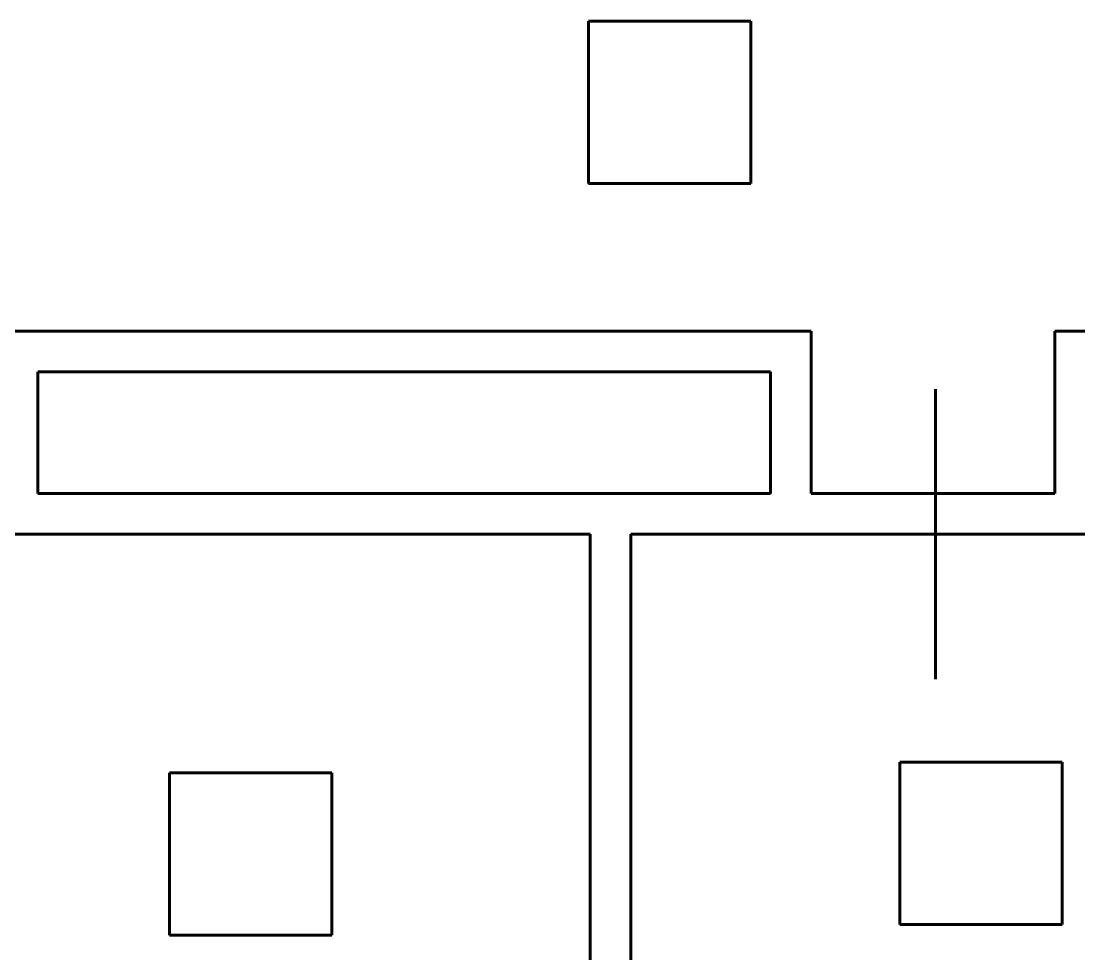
# Model space of a CAD drawing. Extents: x 0 to 297, y 0 to 292.
# Drawn here: x 178.08 to 191.1, y 74.11 to 85.6 of the extents above; entities that cross this region are included whole.
import ezdxf

# ---------------------------------------------------------------- set-up
doc = ezdxf.new("R2010")
doc.units = 0
doc.header["$MEASUREMENT"] = 0
doc.linetypes.add('K5LT_BASIC', pattern=[0])
doc.layers.add('Системный слой', color=7, linetype='Continuous')

# ---------------------------------------------------------------- blocks, each defined once
blk = doc.blocks.new('*U')
at = {"layer": 'Системный слой', "linetype": 'K5LT_BASIC', "lineweight": 60}
for p, q in [((187.064, 85.603), (185.064, 85.603)), ((185.064, 85.603), (185.064, 83.603)), ((187.064, 83.603), (187.064, 85.603)), ((185.064, 83.603), (187.064, 83.603)), ((190.9, 76.475), (188.9, 76.475)), ((188.9, 76.475), (188.9, 74.475)), ((190.9, 74.475), (190.9, 76.475)), ((181.904, 76.343), (179.904, 76.343)), ((179.904, 76.343), (179.904, 74.343)), ((181.904, 74.343), (181.904, 76.343)), ((188.9, 74.475), (190.9, 74.475)), ((179.904, 74.343), (181.904, 74.343))]:
    blk.add_line(p, q, dxfattribs=at)

msp = doc.modelspace()

# ---------------------------------------------------------------- linework, layer by layer
at = {"layer": 'Системный слой', "linetype": 'K5LT_BASIC', "lineweight": 60}
for p, q in [((177.786, 81.785), (187.809, 81.785)), ((187.808, 79.785), (187.809, 81.785)), ((190.808, 81.785), (195.879, 81.785)), ((190.808, 79.785), (190.808, 81.785)), ((178.286, 81.285), (178.286, 79.785)), ((187.308, 81.285), (178.286, 81.285)), ((187.308, 81.285), (187.308, 79.785)), ((189.338, 81.071), (189.338, 77.499)), ((187.308, 79.785), (178.286, 79.785)), ((187.808, 79.785), (190.808, 79.785)), ((169.588, 79.285), (185.088, 79.285)), ((185.088, 65.285), (185.088, 79.285)), ((185.588, 65.285), (185.588, 79.285)), ((185.588, 79.285), (193.088, 79.285))]:
    msp.add_line(p, q, dxfattribs=at)

# ---------------------------------------------------------------- block references
at = {"layer": 'Системный слой'}
msp.add_blockref('*U', (0, 0), dxfattribs=at)
msp.add_blockref('*U', (0, 0), dxfattribs=at)
msp.add_blockref('*U', (0, 0), dxfattribs=at)
msp.add_blockref('*U', (0, 0), dxfattribs=at)
msp.add_blockref('*U', (0, 0), dxfattribs=at)
msp.add_blockref('*U', (0, 0), dxfattribs=at)
msp.add_blockref('*U', (0, 0), dxfattribs=at)
msp.add_blockref('*U', (0, 0), dxfattribs=at)
msp.add_blockref('*U', (0, 0), dxfattribs=at)
msp.add_blockref('*U', (0, 0), dxfattribs=at)
msp.add_blockref('*U', (0, 0), dxfattribs=at)
msp.add_blockref('*U', (0, 0), dxfattribs=at)
msp.add_blockref('*U', (0, 0), dxfattribs=at)
msp.add_blockref('*U', (0, 0), dxfattribs=at)
msp.add_blockref('*U', (0, 0), dxfattribs=at)
msp.add_blockref('*U', (0, 0), dxfattribs=at)
msp.add_blockref('*U', (0, 0), dxfattribs=at)
msp.add_blockref('*U', (0, 0), dxfattribs=at)
msp.add_blockref('*U', (0, 0), dxfattribs=at)
msp.add_blockref('*U', (0, 0), dxfattribs=at)
msp.add_blockref('*U', (0, 0), dxfattribs=at)
msp.add_blockref('*U', (0, 0), dxfattribs=at)
msp.add_blockref('*U', (0, 0), dxfattribs=at)
msp.add_blockref('*U', (0, 0), dxfattribs=at)
msp.add_blockref('*U', (0, 0), dxfattribs=at)
msp.add_blockref('*U', (0, 0), dxfattribs=at)
msp.add_blockref('*U', (0, 0), dxfattribs=at)
msp.add_blockref('*U', (0, 0), dxfattribs=at)
msp.add_blockref('*U', (0, 0), dxfattribs=at)
msp.add_blockref('*U', (0, 0), dxfattribs=at)
msp.add_blockref('*U', (0, 0), dxfattribs=at)
msp.add_blockref('*U', (0, 0), dxfattribs=at)
msp.add_blockref('*U', (0, 0), dxfattribs=at)
msp.add_blockref('*U', (0, 0), dxfattribs=at)
msp.add_blockref('*U', (0, 0), dxfattribs=at)
msp.add_blockref('*U', (0, 0), dxfattribs=at)
msp.add_blockref('*U', (0, 0), dxfattribs=at)
msp.add_blockref('*U', (0, 0), dxfattribs=at)
msp.add_blockref('*U', (0, 0), dxfattribs=at)
msp.add_blockref('*U', (0, 0), dxfattribs=at)
msp.add_blockref('*U', (0, 0), dxfattribs=at)
msp.add_blockref('*U', (0, 0), dxfattribs=at)
msp.add_blockref('*U', (0, 0), dxfattribs=at)
msp.add_blockref('*U', (0, 0), dxfattribs=at)
msp.add_blockref('*U', (0, 0), dxfattribs=at)
msp.add_blockref('*U', (0, 0), dxfattribs=at)
msp.add_blockref('*U', (0, 0), dxfattribs=at)
msp.add_blockref('*U', (0, 0), dxfattribs=at)
msp.add_blockref('*U', (0, 0), dxfattribs=at)
msp.add_blockref('*U', (0, 0), dxfattribs=at)
msp.add_blockref('*U', (0, 0), dxfattribs=at)
msp.add_blockref('*U', (0, 0), dxfattribs=at)
msp.add_blockref('*U', (0, 0), dxfattribs=at)
msp.add_blockref('*U', (0, 0), dxfattribs=at)
msp.add_blockref('*U', (0, 0), dxfattribs=at)
msp.add_blockref('*U', (0, 0), dxfattribs=at)
msp.add_blockref('*U', (0, 0), dxfattribs=at)
msp.add_blockref('*U', (0, 0), dxfattribs=at)
msp.add_blockref('*U', (0, 0), dxfattribs=at)
msp.add_blockref('*U', (0, 0), dxfattribs=at)
msp.add_blockref('*U', (0, 0), dxfattribs=at)
msp.add_blockref('*U', (0, 0), dxfattribs=at)
msp.add_blockref('*U', (0, 0), dxfattribs=at)
msp.add_blockref('*U', (0, 0), dxfattribs=at)
msp.add_blockref('*U', (0, 0), dxfattribs=at)
msp.add_blockref('*U', (0, 0), dxfattribs=at)
msp.add_blockref('*U', (0, 0), dxfattribs=at)
msp.add_blockref('*U', (0, 0), dxfattribs=at)
msp.add_blockref('*U', (0, 0), dxfattribs=at)
msp.add_blockref('*U', (0, 0), dxfattribs=at)
msp.add_blockref('*U', (0, 0), dxfattribs=at)
msp.add_blockref('*U', (0, 0), dxfattribs=at)
msp.add_blockref('*U', (0, 0), dxfattribs=at)
msp.add_blockref('*U', (0, 0), dxfattribs=at)
msp.add_blockref('*U', (0, 0), dxfattribs=at)
msp.add_blockref('*U', (0, 0), dxfattribs=at)
msp.add_blockref('*U', (0, 0), dxfattribs=at)
msp.add_blockref('*U', (0, 0), dxfattribs=at)
msp.add_blockref('*U', (0, 0), dxfattribs=at)
msp.add_blockref('*U', (0, 0), dxfattribs=at)
msp.add_blockref('*U', (0, 0), dxfattribs=at)
msp.add_blockref('*U', (0, 0), dxfattribs=at)
msp.add_blockref('*U', (0, 0), dxfattribs=at)
msp.add_blockref('*U', (0, 0), dxfattribs=at)
msp.add_blockref('*U', (0, 0), dxfattribs=at)
msp.add_blockref('*U', (0, 0), dxfattribs=at)
msp.add_blockref('*U', (0, 0), dxfattribs=at)
msp.add_blockref('*U', (0, 0), dxfattribs=at)
msp.add_blockref('*U', (0, 0), dxfattribs=at)
msp.add_blockref('*U', (0, 0), dxfattribs=at)
msp.add_blockref('*U', (0, 0), dxfattribs=at)
msp.add_blockref('*U', (0, 0), dxfattribs=at)
msp.add_blockref('*U', (0, 0), dxfattribs=at)
msp.add_blockref('*U', (0, 0), dxfattribs=at)
msp.add_blockref('*U', (0, 0), dxfattribs=at)
msp.add_blockref('*U', (0, 0), dxfattribs=at)
msp.add_blockref('*U', (0, 0), dxfattribs=at)
msp.add_blockref('*U', (0, 0), dxfattribs=at)
msp.add_blockref('*U', (0, 0), dxfattribs=at)
msp.add_blockref('*U', (0, 0), dxfattribs=at)
msp.add_blockref('*U', (0, 0), dxfattribs=at)
msp.add_blockref('*U', (0, 0), dxfattribs=at)
msp.add_blockref('*U', (0, 0), dxfattribs=at)
msp.add_blockref('*U', (0, 0), dxfattribs=at)
msp.add_blockref('*U', (0, 0), dxfattribs=at)
msp.add_blockref('*U', (0, 0), dxfattribs=at)
msp.add_blockref('*U', (0, 0), dxfattribs=at)
msp.add_blockref('*U', (0, 0), dxfattribs=at)
msp.add_blockref('*U', (0, 0), dxfattribs=at)
msp.add_blockref('*U', (0, 0), dxfattribs=at)
msp.add_blockref('*U', (0, 0), dxfattribs=at)
msp.add_blockref('*U', (0, 0), dxfattribs=at)
msp.add_blockref('*U', (0, 0), dxfattribs=at)
msp.add_blockref('*U', (0, 0), dxfattribs=at)
msp.add_blockref('*U', (0, 0), dxfattribs=at)
msp.add_blockref('*U', (0, 0), dxfattribs=at)
msp.add_blockref('*U', (0, 0), dxfattribs=at)
msp.add_blockref('*U', (0, 0), dxfattribs=at)
msp.add_blockref('*U', (0, 0), dxfattribs=at)
msp.add_blockref('*U', (0, 0), dxfattribs=at)
msp.add_blockref('*U', (0, 0), dxfattribs=at)
msp.add_blockref('*U', (0, 0), dxfattribs=at)
msp.add_blockref('*U', (0, 0), dxfattribs=at)
msp.add_blockref('*U', (0, 0), dxfattribs=at)
msp.add_blockref('*U', (0, 0), dxfattribs=at)
msp.add_blockref('*U', (0, 0), dxfattribs=at)
msp.add_blockref('*U', (0, 0), dxfattribs=at)
msp.add_blockref('*U', (0, 0), dxfattribs=at)
msp.add_blockref('*U', (0, 0), dxfattribs=at)
msp.add_blockref('*U', (0, 0), dxfattribs=at)
msp.add_blockref('*U', (0, 0), dxfattribs=at)
msp.add_blockref('*U', (0, 0), dxfattribs=at)
msp.add_blockref('*U', (0, 0), dxfattribs=at)
msp.add_blockref('*U', (0, 0), dxfattribs=at)
msp.add_blockref('*U', (0, 0), dxfattribs=at)
msp.add_blockref('*U', (0, 0), dxfattribs=at)
msp.add_blockref('*U', (0, 0), dxfattribs=at)
msp.add_blockref('*U', (0, 0), dxfattribs=at)
msp.add_blockref('*U', (0, 0), dxfattribs=at)
msp.add_blockref('*U', (0, 0), dxfattribs=at)
msp.add_blockref('*U', (0, 0), dxfattribs=at)
msp.add_blockref('*U', (0, 0), dxfattribs=at)
msp.add_blockref('*U', (0, 0), dxfattribs=at)
msp.add_blockref('*U', (0, 0), dxfattribs=at)
msp.add_blockref('*U', (0, 0), dxfattribs=at)
msp.add_blockref('*U', (0, 0), dxfattribs=at)
msp.add_blockref('*U', (0, 0), dxfattribs=at)
msp.add_blockref('*U', (0, 0), dxfattribs=at)
msp.add_blockref('*U', (0, 0), dxfattribs=at)
msp.add_blockref('*U', (0, 0), dxfattribs=at)
msp.add_blockref('*U', (0, 0), dxfattribs=at)
msp.add_blockref('*U', (0, 0), dxfattribs=at)
msp.add_blockref('*U', (0, 0), dxfattribs=at)
msp.add_blockref('*U', (0, 0), dxfattribs=at)
msp.add_blockref('*U', (0, 0), dxfattribs=at)
msp.add_blockref('*U', (0, 0), dxfattribs=at)
msp.add_blockref('*U', (0, 0), dxfattribs=at)
msp.add_blockref('*U', (0, 0), dxfattribs=at)
msp.add_blockref('*U', (0, 0), dxfattribs=at)
msp.add_blockref('*U', (0, 0), dxfattribs=at)
msp.add_blockref('*U', (0, 0), dxfattribs=at)
msp.add_blockref('*U', (0, 0), dxfattribs=at)
msp.add_blockref('*U', (0, 0), dxfattribs=at)
msp.add_blockref('*U', (0, 0), dxfattribs=at)
msp.add_blockref('*U', (0, 0), dxfattribs=at)
msp.add_blockref('*U', (0, 0), dxfattribs=at)
msp.add_blockref('*U', (0, 0), dxfattribs=at)
msp.add_blockref('*U', (0, 0), dxfattribs=at)
msp.add_blockref('*U', (0, 0), dxfattribs=at)
msp.add_blockref('*U', (0, 0), dxfattribs=at)
msp.add_blockref('*U', (0, 0), dxfattribs=at)
msp.add_blockref('*U', (0, 0), dxfattribs=at)
msp.add_blockref('*U', (0, 0), dxfattribs=at)
msp.add_blockref('*U', (0, 0), dxfattribs=at)
msp.add_blockref('*U', (0, 0), dxfattribs=at)
msp.add_blockref('*U', (0, 0), dxfattribs=at)
msp.add_blockref('*U', (0, 0), dxfattribs=at)
msp.add_blockref('*U', (0, 0), dxfattribs=at)
msp.add_blockref('*U', (0, 0), dxfattribs=at)
msp.add_blockref('*U', (0, 0), dxfattribs=at)
msp.add_blockref('*U', (0, 0), dxfattribs=at)
msp.add_blockref('*U', (0, 0), dxfattribs=at)
msp.add_blockref('*U', (0, 0), dxfattribs=at)
msp.add_blockref('*U', (0, 0), dxfattribs=at)
msp.add_blockref('*U', (0, 0), dxfattribs=at)
msp.add_blockref('*U', (0, 0), dxfattribs=at)
msp.add_blockref('*U', (0, 0), dxfattribs=at)
msp.add_blockref('*U', (0, 0), dxfattribs=at)
msp.add_blockref('*U', (0, 0), dxfattribs=at)
msp.add_blockref('*U', (0, 0), dxfattribs=at)
msp.add_blockref('*U', (0, 0), dxfattribs=at)
msp.add_blockref('*U', (0, 0), dxfattribs=at)
msp.add_blockref('*U', (0, 0), dxfattribs=at)
msp.add_blockref('*U', (0, 0), dxfattribs=at)
msp.add_blockref('*U', (0, 0), dxfattribs=at)
msp.add_blockref('*U', (0, 0), dxfattribs=at)
msp.add_blockref('*U', (0, 0), dxfattribs=at)
msp.add_blockref('*U', (0, 0), dxfattribs=at)
msp.add_blockref('*U', (0, 0), dxfattribs=at)
msp.add_blockref('*U', (0, 0), dxfattribs=at)
msp.add_blockref('*U', (0, 0), dxfattribs=at)
msp.add_blockref('*U', (0, 0), dxfattribs=at)
msp.add_blockref('*U', (0, 0), dxfattribs=at)
msp.add_blockref('*U', (0, 0), dxfattribs=at)
msp.add_blockref('*U', (0, 0), dxfattribs=at)
msp.add_blockref('*U', (0, 0), dxfattribs=at)
msp.add_blockref('*U', (0, 0), dxfattribs=at)
msp.add_blockref('*U', (0, 0), dxfattribs=at)
msp.add_blockref('*U', (0, 0), dxfattribs=at)
msp.add_blockref('*U', (0, 0), dxfattribs=at)
msp.add_blockref('*U', (0, 0), dxfattribs=at)
msp.add_blockref('*U', (0, 0), dxfattribs=at)
msp.add_blockref('*U', (0, 0), dxfattribs=at)
msp.add_blockref('*U', (0, 0), dxfattribs=at)
msp.add_blockref('*U', (0, 0), dxfattribs=at)
msp.add_blockref('*U', (0, 0), dxfattribs=at)
msp.add_blockref('*U', (0, 0), dxfattribs=at)
msp.add_blockref('*U', (0, 0), dxfattribs=at)
msp.add_blockref('*U', (0, 0), dxfattribs=at)
msp.add_blockref('*U', (0, 0), dxfattribs=at)
msp.add_blockref('*U', (0, 0), dxfattribs=at)
msp.add_blockref('*U', (0, 0), dxfattribs=at)
msp.add_blockref('*U', (0, 0), dxfattribs=at)
msp.add_blockref('*U', (0, 0), dxfattribs=at)
msp.add_blockref('*U', (0, 0), dxfattribs=at)
msp.add_blockref('*U', (0, 0), dxfattribs=at)
msp.add_blockref('*U', (0, 0), dxfattribs=at)
msp.add_blockref('*U', (0, 0), dxfattribs=at)
msp.add_blockref('*U', (0, 0), dxfattribs=at)
msp.add_blockref('*U', (0, 0), dxfattribs=at)
msp.add_blockref('*U', (0, 0), dxfattribs=at)
msp.add_blockref('*U', (0, 0), dxfattribs=at)
msp.add_blockref('*U', (0, 0), dxfattribs=at)
msp.add_blockref('*U', (0, 0), dxfattribs=at)
msp.add_blockref('*U', (0, 0), dxfattribs=at)
msp.add_blockref('*U', (0, 0), dxfattribs=at)
msp.add_blockref('*U', (0, 0), dxfattribs=at)
msp.add_blockref('*U', (0, 0), dxfattribs=at)
msp.add_blockref('*U', (0, 0), dxfattribs=at)
msp.add_blockref('*U', (0, 0), dxfattribs=at)
msp.add_blockref('*U', (0, 0), dxfattribs=at)
msp.add_blockref('*U', (0, 0), dxfattribs=at)
msp.add_blockref('*U', (0, 0), dxfattribs=at)
msp.add_blockref('*U', (0, 0), dxfattribs=at)
msp.add_blockref('*U', (0, 0), dxfattribs=at)
msp.add_blockref('*U', (0, 0), dxfattribs=at)
msp.add_blockref('*U', (0, 0), dxfattribs=at)
msp.add_blockref('*U', (0, 0), dxfattribs=at)
msp.add_blockref('*U', (0, 0), dxfattribs=at)
msp.add_blockref('*U', (0, 0), dxfattribs=at)
msp.add_blockref('*U', (0, 0), dxfattribs=at)
msp.add_blockref('*U', (0, 0), dxfattribs=at)
msp.add_blockref('*U', (0, 0), dxfattribs=at)
msp.add_blockref('*U', (0, 0), dxfattribs=at)
msp.add_blockref('*U', (0, 0), dxfattribs=at)
msp.add_blockref('*U', (0, 0), dxfattribs=at)
msp.add_blockref('*U', (0, 0), dxfattribs=at)
msp.add_blockref('*U', (0, 0), dxfattribs=at)
msp.add_blockref('*U', (0, 0), dxfattribs=at)
msp.add_blockref('*U', (0, 0), dxfattribs=at)
msp.add_blockref('*U', (0, 0), dxfattribs=at)
msp.add_blockref('*U', (0, 0), dxfattribs=at)
msp.add_blockref('*U', (0, 0), dxfattribs=at)
msp.add_blockref('*U', (0, 0), dxfattribs=at)
msp.add_blockref('*U', (0, 0), dxfattribs=at)
msp.add_blockref('*U', (0, 0), dxfattribs=at)
msp.add_blockref('*U', (0, 0), dxfattribs=at)
msp.add_blockref('*U', (0, 0), dxfattribs=at)
msp.add_blockref('*U', (0, 0), dxfattribs=at)
msp.add_blockref('*U', (0, 0), dxfattribs=at)
msp.add_blockref('*U', (0, 0), dxfattribs=at)
msp.add_blockref('*U', (0, 0), dxfattribs=at)
msp.add_blockref('*U', (0, 0), dxfattribs=at)
msp.add_blockref('*U', (0, 0), dxfattribs=at)
msp.add_blockref('*U', (0, 0), dxfattribs=at)
msp.add_blockref('*U', (0, 0), dxfattribs=at)
msp.add_blockref('*U', (0, 0), dxfattribs=at)
msp.add_blockref('*U', (0, 0), dxfattribs=at)
msp.add_blockref('*U', (0, 0), dxfattribs=at)
msp.add_blockref('*U', (0, 0), dxfattribs=at)
msp.add_blockref('*U', (0, 0), dxfattribs=at)
msp.add_blockref('*U', (0, 0), dxfattribs=at)
msp.add_blockref('*U', (0, 0), dxfattribs=at)
msp.add_blockref('*U', (0, 0), dxfattribs=at)
msp.add_blockref('*U', (0, 0), dxfattribs=at)
msp.add_blockref('*U', (0, 0), dxfattribs=at)
msp.add_blockref('*U', (0, 0), dxfattribs=at)
msp.add_blockref('*U', (0, 0), dxfattribs=at)
msp.add_blockref('*U', (0, 0), dxfattribs=at)
msp.add_blockref('*U', (0, 0), dxfattribs=at)
msp.add_blockref('*U', (0, 0), dxfattribs=at)
msp.add_blockref('*U', (0, 0), dxfattribs=at)
msp.add_blockref('*U', (0, 0), dxfattribs=at)
msp.add_blockref('*U', (0, 0), dxfattribs=at)
msp.add_blockref('*U', (0, 0), dxfattribs=at)
msp.add_blockref('*U', (0, 0), dxfattribs=at)
msp.add_blockref('*U', (0, 0), dxfattribs=at)
msp.add_blockref('*U', (0, 0), dxfattribs=at)
msp.add_blockref('*U', (0, 0), dxfattribs=at)
msp.add_blockref('*U', (0, 0), dxfattribs=at)
msp.add_blockref('*U', (0, 0), dxfattribs=at)
msp.add_blockref('*U', (0, 0), dxfattribs=at)
msp.add_blockref('*U', (0, 0), dxfattribs=at)
msp.add_blockref('*U', (0, 0), dxfattribs=at)
msp.add_blockref('*U', (0, 0), dxfattribs=at)
msp.add_blockref('*U', (0, 0), dxfattribs=at)
msp.add_blockref('*U', (0, 0), dxfattribs=at)
msp.add_blockref('*U', (0, 0), dxfattribs=at)
msp.add_blockref('*U', (0, 0), dxfattribs=at)
msp.add_blockref('*U', (0, 0), dxfattribs=at)
msp.add_blockref('*U', (0, 0), dxfattribs=at)
msp.add_blockref('*U', (0, 0), dxfattribs=at)
msp.add_blockref('*U', (0, 0), dxfattribs=at)
msp.add_blockref('*U', (0, 0), dxfattribs=at)
msp.add_blockref('*U', (0, 0), dxfattribs=at)
msp.add_blockref('*U', (0, 0), dxfattribs=at)
msp.add_blockref('*U', (0, 0), dxfattribs=at)
msp.add_blockref('*U', (0, 0), dxfattribs=at)
msp.add_blockref('*U', (0, 0), dxfattribs=at)
msp.add_blockref('*U', (0, 0), dxfattribs=at)
msp.add_blockref('*U', (0, 0), dxfattribs=at)
msp.add_blockref('*U', (0, 0), dxfattribs=at)
msp.add_blockref('*U', (0, 0), dxfattribs=at)
msp.add_blockref('*U', (0, 0), dxfattribs=at)
msp.add_blockref('*U', (0, 0), dxfattribs=at)
msp.add_blockref('*U', (0, 0), dxfattribs=at)
msp.add_blockref('*U', (0, 0), dxfattribs=at)
msp.add_blockref('*U', (0, 0), dxfattribs=at)
msp.add_blockref('*U', (0, 0), dxfattribs=at)
msp.add_blockref('*U', (0, 0), dxfattribs=at)
msp.add_blockref('*U', (0, 0), dxfattribs=at)
msp.add_blockref('*U', (0, 0), dxfattribs=at)
msp.add_blockref('*U', (0, 0), dxfattribs=at)
msp.add_blockref('*U', (0, 0), dxfattribs=at)
msp.add_blockref('*U', (0, 0), dxfattribs=at)
msp.add_blockref('*U', (0, 0), dxfattribs=at)
msp.add_blockref('*U', (0, 0), dxfattribs=at)
msp.add_blockref('*U', (0, 0), dxfattribs=at)
msp.add_blockref('*U', (0, 0), dxfattribs=at)
msp.add_blockref('*U', (0, 0), dxfattribs=at)
msp.add_blockref('*U', (0, 0), dxfattribs=at)
msp.add_blockref('*U', (0, 0), dxfattribs=at)
msp.add_blockref('*U', (0, 0), dxfattribs=at)
msp.add_blockref('*U', (0, 0), dxfattribs=at)
msp.add_blockref('*U', (0, 0), dxfattribs=at)
msp.add_blockref('*U', (0, 0), dxfattribs=at)
msp.add_blockref('*U', (0, 0), dxfattribs=at)
msp.add_blockref('*U', (0, 0), dxfattribs=at)
msp.add_blockref('*U', (0, 0), dxfattribs=at)
msp.add_blockref('*U', (0, 0), dxfattribs=at)
msp.add_blockref('*U', (0, 0), dxfattribs=at)
msp.add_blockref('*U', (0, 0), dxfattribs=at)
msp.add_blockref('*U', (0, 0), dxfattribs=at)
msp.add_blockref('*U', (0, 0), dxfattribs=at)
msp.add_blockref('*U', (0, 0), dxfattribs=at)
msp.add_blockref('*U', (0, 0), dxfattribs=at)
msp.add_blockref('*U', (0, 0), dxfattribs=at)
msp.add_blockref('*U', (0, 0), dxfattribs=at)
msp.add_blockref('*U', (0, 0), dxfattribs=at)
msp.add_blockref('*U', (0, 0), dxfattribs=at)
msp.add_blockref('*U', (0, 0), dxfattribs=at)
msp.add_blockref('*U', (0, 0), dxfattribs=at)
msp.add_blockref('*U', (0, 0), dxfattribs=at)
msp.add_blockref('*U', (0, 0), dxfattribs=at)
msp.add_blockref('*U', (0, 0), dxfattribs=at)
msp.add_blockref('*U', (0, 0), dxfattribs=at)
msp.add_blockref('*U', (0, 0), dxfattribs=at)
msp.add_blockref('*U', (0, 0), dxfattribs=at)
msp.add_blockref('*U', (0, 0), dxfattribs=at)
msp.add_blockref('*U', (0, 0), dxfattribs=at)
msp.add_blockref('*U', (0, 0), dxfattribs=at)
msp.add_blockref('*U', (0, 0), dxfattribs=at)
msp.add_blockref('*U', (0, 0), dxfattribs=at)
msp.add_blockref('*U', (0, 0), dxfattribs=at)
msp.add_blockref('*U', (0, 0), dxfattribs=at)
msp.add_blockref('*U', (0, 0), dxfattribs=at)
msp.add_blockref('*U', (0, 0), dxfattribs=at)
msp.add_blockref('*U', (0, 0), dxfattribs=at)
msp.add_blockref('*U', (0, 0), dxfattribs=at)
msp.add_blockref('*U', (0, 0), dxfattribs=at)
msp.add_blockref('*U', (0, 0), dxfattribs=at)
msp.add_blockref('*U', (0, 0), dxfattribs=at)
msp.add_blockref('*U', (0, 0), dxfattribs=at)
msp.add_blockref('*U', (0, 0), dxfattribs=at)
msp.add_blockref('*U', (0, 0), dxfattribs=at)
msp.add_blockref('*U', (0, 0), dxfattribs=at)
msp.add_blockref('*U', (0, 0), dxfattribs=at)
msp.add_blockref('*U', (0, 0), dxfattribs=at)
msp.add_blockref('*U', (0, 0), dxfattribs=at)
msp.add_blockref('*U', (0, 0), dxfattribs=at)
msp.add_blockref('*U', (0, 0), dxfattribs=at)
msp.add_blockref('*U', (0, 0), dxfattribs=at)
msp.add_blockref('*U', (0, 0), dxfattribs=at)
msp.add_blockref('*U', (0, 0), dxfattribs=at)
msp.add_blockref('*U', (0, 0), dxfattribs=at)
msp.add_blockref('*U', (0, 0), dxfattribs=at)
msp.add_blockref('*U', (0, 0), dxfattribs=at)
msp.add_blockref('*U', (0, 0), dxfattribs=at)
msp.add_blockref('*U', (0, 0), dxfattribs=at)
msp.add_blockref('*U', (0, 0), dxfattribs=at)
msp.add_blockref('*U', (0, 0), dxfattribs=at)
msp.add_blockref('*U', (0, 0), dxfattribs=at)
msp.add_blockref('*U', (0, 0), dxfattribs=at)
msp.add_blockref('*U', (0, 0), dxfattribs=at)
msp.add_blockref('*U', (0, 0), dxfattribs=at)
msp.add_blockref('*U', (0, 0), dxfattribs=at)
msp.add_blockref('*U', (0, 0), dxfattribs=at)
msp.add_blockref('*U', (0, 0), dxfattribs=at)
msp.add_blockref('*U', (0, 0), dxfattribs=at)
msp.add_blockref('*U', (0, 0), dxfattribs=at)
msp.add_blockref('*U', (0, 0), dxfattribs=at)
msp.add_blockref('*U', (0, 0), dxfattribs=at)
msp.add_blockref('*U', (0, 0), dxfattribs=at)
msp.add_blockref('*U', (0, 0), dxfattribs=at)
msp.add_blockref('*U', (0, 0), dxfattribs=at)
msp.add_blockref('*U', (0, 0), dxfattribs=at)
msp.add_blockref('*U', (0, 0), dxfattribs=at)
msp.add_blockref('*U', (0, 0), dxfattribs=at)
msp.add_blockref('*U', (0, 0), dxfattribs=at)
msp.add_blockref('*U', (0, 0), dxfattribs=at)
msp.add_blockref('*U', (0, 0), dxfattribs=at)

doc.saveas('drawing.dxf')
